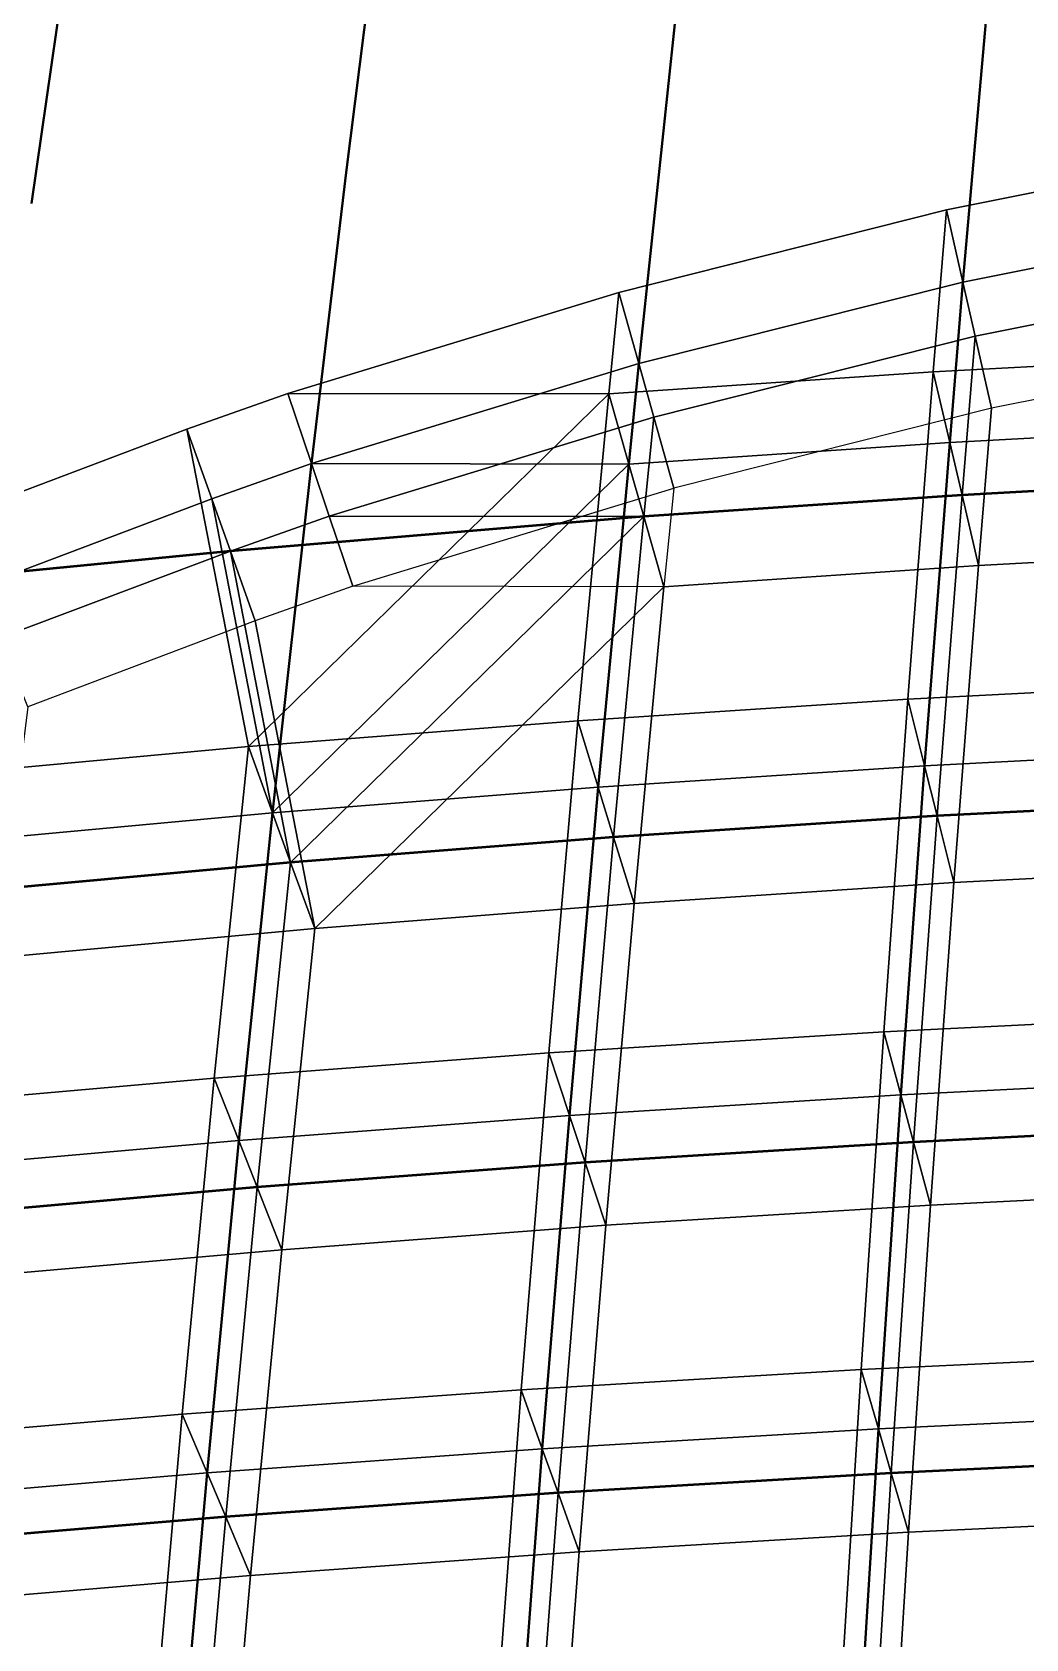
# Model space of a CAD drawing. Extents: x -25.3 to 28.3, y -25.5 to 26.5.
# Drawn here: x -6.803 to -3.944, y 14.376 to 19.001 of the extents above; entities that cross this region are included whole.
import ezdxf

# ---------------------------------------------------------------- set-up
doc = ezdxf.new("R2010")
doc.units = 0
doc.header["$MEASUREMENT"] = 0
doc.layers.add('LowerTendons', color=150, linetype='CONTINUOUS', lineweight=50)
doc.layers.add('UpperTendons', color=123, linetype='CONTINUOUS', lineweight=40)
doc.layers.add('TestBases', color=40, linetype='CONTINUOUS')

msp = doc.modelspace()

# ---------------------------------------------------------------- linework, layer by layer
at = {"layer": 'LowerTendons'}
for p, q in [((-3.21114, 17.71797, 29.89602), (-4.12744, 17.66858, 29.81267)), ((-4.12744, 17.66858, 29.81267), (-5.04285, 17.60672, 29.7083)), ((-5.04285, 17.60672, 29.7083), (-6.23249, 17.50743, 29.54075)), ((-6.23249, 17.50743, 29.54075), (-6.87005, 17.4453, 29.43593)), ((-3.26732, 16.79334, 30.41904), (-4.19924, 16.74488, 30.33126)), ((-4.19924, 16.74488, 30.33126), (-5.12994, 16.68421, 30.22136)), ((-5.12994, 16.68421, 30.22136), (-6.05913, 16.61127, 30.08924)), ((-6.05913, 16.61127, 30.08924), (-6.98648, 16.52599, 29.93477)), ((-3.32044, 15.85339, 30.91367), (-4.26712, 15.80615, 30.82154)), ((-4.26712, 15.80615, 30.82154), (-5.21225, 15.74702, 30.70625)), ((-5.21225, 15.74702, 30.70625), (-6.15547, 15.67597, 30.5677)), ((-6.15547, 15.67597, 30.5677), (-7.09641, 15.59293, 30.40578)), ((-3.37047, 14.89899, 31.37945), (-4.33102, 14.85325, 31.28312)), ((-4.33102, 14.85325, 31.28312), (-5.28971, 14.79602, 31.16259)), ((-5.28971, 14.79602, 31.16259), (-6.24611, 14.72727, 31.01779)), ((-6.24611, 14.72727, 31.01779), (-7.19977, 14.64696, 30.84866))]:
    msp.add_line(p, q, dxfattribs=at)
at = {"layer": 'TestBases'}
for points in [[(-3.23671, 18.67667, 30.13413), (-4.17195, 18.4897, 30.13446), (-4.21023, 18.02296, 30.41064), (-3.27554, 18.07335, 30.49565)], [(-3.20035, 18.46682, 29.79555), (-4.12507, 18.28195, 29.79587), (-4.17195, 18.4897, 30.13446), (-3.23671, 18.67667, 30.13413)], [(-4.17195, 18.4897, 30.13446), (-5.11502, 18.25214, 30.13397), (-5.144, 17.95986, 30.30417), (-4.21023, 18.02296, 30.41064)], [(-4.12507, 18.28195, 29.79587), (-5.05755, 18.04706, 29.79538), (-5.11502, 18.25214, 30.13397), (-4.17195, 18.4897, 30.13446)], [(-4.12507, 18.28195, 29.79587), (-4.16292, 17.82046, 30.06894), (-4.21023, 18.02296, 30.41064), (-4.17195, 18.4897, 30.13446)], [(-4.16292, 17.82046, 30.06894), (-4.12507, 18.28195, 29.79587), (-4.17195, 18.4897, 30.13446), (-4.21023, 18.02296, 30.41064)], [(-3.20035, 18.46682, 29.79555), (-4.12507, 18.28195, 29.79587), (-4.16292, 17.82046, 30.06894), (-3.23874, 17.87028, 30.15301)], [(-3.20035, 18.46682, 29.79555), (-4.12507, 18.28195, 29.79587), (-4.16292, 17.82046, 30.06894), (-3.23874, 17.87028, 30.15301)], [(-3.17307, 18.30943, 29.54161), (-4.08992, 18.12614, 29.54193), (-4.12507, 18.28195, 29.79587), (-3.20035, 18.46682, 29.79555)], [(-4.12507, 18.28195, 29.79587), (-5.05755, 18.04706, 29.79538), (-5.0862, 17.75807, 29.96367), (-4.16292, 17.82046, 30.06894)], [(-4.12507, 18.28195, 29.79587), (-5.05755, 18.04706, 29.79538), (-5.0862, 17.75807, 29.96367), (-4.16292, 17.82046, 30.06894)], [(-4.08992, 18.12614, 29.54193), (-5.01444, 17.89325, 29.54145), (-5.05755, 18.04706, 29.79538), (-4.12507, 18.28195, 29.79587)], [(-4.08992, 18.12614, 29.54193), (-4.12744, 17.66858, 29.81267), (-4.16292, 17.82046, 30.06894), (-4.12507, 18.28195, 29.79587)], [(-4.12744, 17.66858, 29.81267), (-4.08992, 18.12614, 29.54193), (-4.12507, 18.28195, 29.79587), (-4.16292, 17.82046, 30.06894)], [(-3.17307, 18.30943, 29.54161), (-4.08992, 18.12614, 29.54193), (-4.12744, 17.66858, 29.81267), (-3.21114, 17.71797, 29.89602)], [(-3.17307, 18.30943, 29.54161), (-4.08992, 18.12614, 29.54193), (-4.12744, 17.66858, 29.81267), (-3.21114, 17.71797, 29.89602)], [(-3.1367, 18.09958, 29.20302), (-4.04304, 17.91839, 29.20334), (-4.08992, 18.12614, 29.54193), (-3.17307, 18.30943, 29.54161)], [(-6.06762, 17.96106, 30.13211), (-6.06762, 17.96106, 30.13211), (-5.11502, 18.25214, 30.13397), (-5.144, 17.95986, 30.30417)], [(-5.99945, 17.75925, 29.79355), (-5.05755, 18.04706, 29.79538), (-5.11502, 18.25214, 30.13397), (-6.06762, 17.96106, 30.13211)], [(-5.05755, 18.04706, 29.79538), (-5.0862, 17.75807, 29.96367), (-5.144, 17.95986, 30.30417), (-5.11502, 18.25214, 30.13397)], [(-5.05755, 18.04706, 29.79538), (-5.0862, 17.75807, 29.96367), (-5.144, 17.95986, 30.30417), (-5.11502, 18.25214, 30.13397)], [(-4.08992, 18.12614, 29.54193), (-5.01444, 17.89325, 29.54145), (-5.04285, 17.60672, 29.7083), (-4.12744, 17.66858, 29.81267)], [(-4.08992, 18.12614, 29.54193), (-5.01444, 17.89325, 29.54145), (-5.04285, 17.60672, 29.7083), (-4.12744, 17.66858, 29.81267)], [(-4.04304, 17.91839, 29.20334), (-4.95697, 17.68817, 29.20286), (-5.01444, 17.89325, 29.54145), (-4.08992, 18.12614, 29.54193)], [(-4.04304, 17.91839, 29.20334), (-4.08014, 17.46607, 29.47098), (-4.12744, 17.66858, 29.81267), (-4.08992, 18.12614, 29.54193)], [(-4.08014, 17.46607, 29.47098), (-4.04304, 17.91839, 29.20334), (-4.08992, 18.12614, 29.54193), (-4.12744, 17.66858, 29.81267)], [(-3.1367, 18.09958, 29.20302), (-4.04304, 17.91839, 29.20334), (-4.08014, 17.46607, 29.47098), (-3.17433, 17.5149, 29.55337)], [(-5.99945, 17.75925, 29.79355), (-5.99945, 17.75925, 29.79355), (-5.05755, 18.04706, 29.79538), (-5.0862, 17.75807, 29.96367)], [(-5.94832, 17.60789, 29.53963), (-5.01444, 17.89325, 29.54145), (-5.05755, 18.04706, 29.79538), (-5.99945, 17.75925, 29.79355)], [(-5.99945, 17.75925, 29.79355), (-5.99945, 17.75925, 29.79355), (-5.05755, 18.04706, 29.79538), (-5.0862, 17.75807, 29.96367)], [(-5.01444, 17.89325, 29.54145), (-5.04285, 17.60672, 29.7083), (-5.0862, 17.75807, 29.96367), (-5.05755, 18.04706, 29.79538)], [(-5.01444, 17.89325, 29.54145), (-5.04285, 17.60672, 29.7083), (-5.0862, 17.75807, 29.96367), (-5.05755, 18.04706, 29.79538)], [(-3.27554, 18.07335, 30.49565), (-4.21023, 18.02296, 30.41064), (-4.28347, 17.08074, 30.93962), (-3.33285, 17.13017, 31.02917)], [(-3.23874, 17.87028, 30.15301), (-4.16292, 17.82046, 30.06894), (-4.21023, 18.02296, 30.41064), (-3.27554, 18.07335, 30.49565)], [(-4.16292, 17.82046, 30.06894), (-3.23874, 17.87028, 30.15301), (-3.27554, 18.07335, 30.49565), (-4.21023, 18.02296, 30.41064)], [(-4.21023, 18.02296, 30.41064), (-5.144, 17.95986, 30.30417), (-5.23284, 17.01885, 30.82752), (-4.28347, 17.08074, 30.93962)], [(-4.16292, 17.82046, 30.06894), (-5.0862, 17.75807, 29.96367), (-5.144, 17.95986, 30.30417), (-4.21023, 18.02296, 30.41064)], [(-5.0862, 17.75807, 29.96367), (-4.16292, 17.82046, 30.06894), (-4.21023, 18.02296, 30.41064), (-5.144, 17.95986, 30.30417)], [(-4.16292, 17.82046, 30.06894), (-4.23534, 16.88882, 30.59199), (-4.28347, 17.08074, 30.93962), (-4.21023, 18.02296, 30.41064)], [(-4.23534, 16.88882, 30.59199), (-4.16292, 17.82046, 30.06894), (-4.21023, 18.02296, 30.41064), (-4.28347, 17.08074, 30.93962)], [(-6.06762, 17.96106, 30.13211), (-6.3575, 17.85858, 30.13326), (-6.18066, 16.94445, 30.69275), (-5.144, 17.95986, 30.30417)], [(-5.99945, 17.75925, 29.79355), (-6.28606, 17.65792, 29.79469), (-6.3575, 17.85858, 30.13326), (-6.06762, 17.96106, 30.13211)], [(-6.18066, 16.94445, 30.69275), (-6.18066, 16.94445, 30.69275), (-5.23284, 17.01885, 30.82752), (-5.144, 17.95986, 30.30417)], [(-5.0862, 17.75807, 29.96367), (-6.11121, 16.75406, 30.34789), (-6.18066, 16.94445, 30.69275), (-5.144, 17.95986, 30.30417)], [(-6.11121, 16.75406, 30.34789), (-5.0862, 17.75807, 29.96367), (-5.144, 17.95986, 30.30417), (-6.18066, 16.94445, 30.69275)], [(-5.99945, 17.75925, 29.79355), (-5.99945, 17.75925, 29.79355), (-6.06762, 17.96106, 30.13211)], [(-5.0862, 17.75807, 29.96367), (-5.99945, 17.75925, 29.79355), (-6.06762, 17.96106, 30.13211), (-5.144, 17.95986, 30.30417)], [(-5.0862, 17.75807, 29.96367), (-5.99945, 17.75925, 29.79355), (-6.06762, 17.96106, 30.13211), (-5.144, 17.95986, 30.30417)], [(-5.0862, 17.75807, 29.96367), (-5.17404, 16.82763, 30.48115), (-5.23284, 17.01885, 30.82752), (-5.144, 17.95986, 30.30417)], [(-5.17404, 16.82763, 30.48115), (-5.0862, 17.75807, 29.96367), (-5.144, 17.95986, 30.30417), (-5.23284, 17.01885, 30.82752)], [(-4.04304, 17.91839, 29.20334), (-4.95697, 17.68817, 29.20286), (-4.98505, 17.40492, 29.3678), (-4.08014, 17.46607, 29.47098)], [(-7.03295, 17.60344, 30.13331), (-7.12661, 16.85746, 30.53518), (-6.18066, 16.94445, 30.69275), (-6.3575, 17.85858, 30.13326)], [(-6.28606, 17.65792, 29.79469), (-6.95393, 17.40565, 29.79473), (-7.03295, 17.60344, 30.13331), (-6.3575, 17.85858, 30.13326)], [(-6.28606, 17.65792, 29.79469), (-6.11121, 16.75406, 30.34789), (-6.18066, 16.94445, 30.69275), (-6.3575, 17.85858, 30.13326)], [(-6.11121, 16.75406, 30.34789), (-6.28606, 17.65792, 29.79469), (-6.3575, 17.85858, 30.13326), (-6.18066, 16.94445, 30.69275)], [(-5.94832, 17.60789, 29.53963), (-5.94832, 17.60789, 29.53963), (-5.01444, 17.89325, 29.54145), (-5.04285, 17.60672, 29.7083)], [(-5.88014, 17.40608, 29.20106), (-4.95697, 17.68817, 29.20286), (-5.01444, 17.89325, 29.54145), (-5.94832, 17.60789, 29.53963)], [(-5.94832, 17.60789, 29.53963), (-5.94832, 17.60789, 29.53963), (-5.01444, 17.89325, 29.54145), (-5.04285, 17.60672, 29.7083)], [(-4.95697, 17.68817, 29.20286), (-4.98505, 17.40492, 29.3678), (-5.04285, 17.60672, 29.7083), (-5.01444, 17.89325, 29.54145)], [(-4.95697, 17.68817, 29.20286), (-4.98505, 17.40492, 29.3678), (-5.04285, 17.60672, 29.7083), (-5.01444, 17.89325, 29.54145)], [(-3.23874, 17.87028, 30.15301), (-4.16292, 17.82046, 30.06894), (-4.23534, 16.88882, 30.59199), (-3.2954, 16.9377, 30.68053)], [(-3.23874, 17.87028, 30.15301), (-4.16292, 17.82046, 30.06894), (-4.23534, 16.88882, 30.59199), (-3.2954, 16.9377, 30.68053)], [(-3.21114, 17.71797, 29.89602), (-4.12744, 17.66858, 29.81267), (-4.16292, 17.82046, 30.06894), (-3.23874, 17.87028, 30.15301)], [(-4.12744, 17.66858, 29.81267), (-3.21114, 17.71797, 29.89602), (-3.23874, 17.87028, 30.15301), (-4.16292, 17.82046, 30.06894)], [(-4.16292, 17.82046, 30.06894), (-5.0862, 17.75807, 29.96367), (-5.17404, 16.82763, 30.48115), (-4.23534, 16.88882, 30.59199)], [(-4.16292, 17.82046, 30.06894), (-5.0862, 17.75807, 29.96367), (-5.17404, 16.82763, 30.48115), (-4.23534, 16.88882, 30.59199)], [(-4.12744, 17.66858, 29.81267), (-5.04285, 17.60672, 29.7083), (-5.0862, 17.75807, 29.96367), (-4.16292, 17.82046, 30.06894)], [(-5.04285, 17.60672, 29.7083), (-4.12744, 17.66858, 29.81267), (-4.16292, 17.82046, 30.06894), (-5.0862, 17.75807, 29.96367)], [(-4.12744, 17.66858, 29.81267), (-4.19924, 16.74488, 30.33126), (-4.23534, 16.88882, 30.59199), (-4.16292, 17.82046, 30.06894)], [(-4.19924, 16.74488, 30.33126), (-4.12744, 17.66858, 29.81267), (-4.16292, 17.82046, 30.06894), (-4.23534, 16.88882, 30.59199)], [(-5.99945, 17.75925, 29.79355), (-6.28606, 17.65792, 29.79469), (-6.11121, 16.75406, 30.34789), (-5.0862, 17.75807, 29.96367)], [(-5.94832, 17.60789, 29.53963), (-6.23249, 17.50743, 29.54075), (-6.28606, 17.65792, 29.79469), (-5.99945, 17.75925, 29.79355)], [(-5.99945, 17.75925, 29.79355), (-6.28606, 17.65792, 29.79469), (-6.11121, 16.75406, 30.34789), (-5.0862, 17.75807, 29.96367)], [(-6.11121, 16.75406, 30.34789), (-6.11121, 16.75406, 30.34789), (-5.17404, 16.82763, 30.48115), (-5.0862, 17.75807, 29.96367)], [(-5.04285, 17.60672, 29.7083), (-6.05913, 16.61127, 30.08924), (-6.11121, 16.75406, 30.34789), (-5.0862, 17.75807, 29.96367)], [(-6.11121, 16.75406, 30.34789), (-6.11121, 16.75406, 30.34789), (-5.17404, 16.82763, 30.48115), (-5.0862, 17.75807, 29.96367)], [(-6.05913, 16.61127, 30.08924), (-5.04285, 17.60672, 29.7083), (-5.0862, 17.75807, 29.96367), (-6.11121, 16.75406, 30.34789)], [(-5.94832, 17.60789, 29.53963), (-5.94832, 17.60789, 29.53963), (-5.99945, 17.75925, 29.79355)], [(-5.04285, 17.60672, 29.7083), (-5.94832, 17.60789, 29.53963), (-5.99945, 17.75925, 29.79355), (-5.0862, 17.75807, 29.96367)], [(-5.04285, 17.60672, 29.7083), (-5.94832, 17.60789, 29.53963), (-5.99945, 17.75925, 29.79355), (-5.0862, 17.75807, 29.96367)], [(-5.04285, 17.60672, 29.7083), (-5.12994, 16.68421, 30.22136), (-5.17404, 16.82763, 30.48115), (-5.0862, 17.75807, 29.96367)], [(-5.12994, 16.68421, 30.22136), (-5.04285, 17.60672, 29.7083), (-5.0862, 17.75807, 29.96367), (-5.17404, 16.82763, 30.48115)], [(-3.21114, 17.71797, 29.89602), (-4.12744, 17.66858, 29.81267), (-4.19924, 16.74488, 30.33126), (-3.26732, 16.79334, 30.41904)], [(-3.21114, 17.71797, 29.89602), (-4.12744, 17.66858, 29.81267), (-4.19924, 16.74488, 30.33126), (-3.26732, 16.79334, 30.41904)], [(-3.17433, 17.5149, 29.55337), (-4.08014, 17.46607, 29.47098), (-4.12744, 17.66858, 29.81267), (-3.21114, 17.71797, 29.89602)], [(-4.08014, 17.46607, 29.47098), (-3.17433, 17.5149, 29.55337), (-3.21114, 17.71797, 29.89602), (-4.12744, 17.66858, 29.81267)], [(-5.88014, 17.40608, 29.20106), (-5.88014, 17.40608, 29.20106), (-4.95697, 17.68817, 29.20286), (-4.98505, 17.40492, 29.3678)], [(-4.12744, 17.66858, 29.81267), (-5.04285, 17.60672, 29.7083), (-5.12994, 16.68421, 30.22136), (-4.19924, 16.74488, 30.33126)], [(-4.12744, 17.66858, 29.81267), (-5.04285, 17.60672, 29.7083), (-5.12994, 16.68421, 30.22136), (-4.19924, 16.74488, 30.33126)], [(-4.08014, 17.46607, 29.47098), (-4.98505, 17.40492, 29.3678), (-5.04285, 17.60672, 29.7083), (-4.12744, 17.66858, 29.81267)], [(-4.98505, 17.40492, 29.3678), (-4.08014, 17.46607, 29.47098), (-4.12744, 17.66858, 29.81267), (-5.04285, 17.60672, 29.7083)], [(-4.08014, 17.46607, 29.47098), (-4.15111, 16.55296, 29.98362), (-4.19924, 16.74488, 30.33126), (-4.12744, 17.66858, 29.81267)], [(-4.15111, 16.55296, 29.98362), (-4.08014, 17.46607, 29.47098), (-4.12744, 17.66858, 29.81267), (-4.19924, 16.74488, 30.33126)], [(-6.95393, 17.40565, 29.79473), (-7.04653, 16.66805, 30.19209), (-6.11121, 16.75406, 30.34789), (-6.28606, 17.65792, 29.79469)], [(-6.95393, 17.40565, 29.79473), (-7.04653, 16.66805, 30.19209), (-6.11121, 16.75406, 30.34789), (-6.28606, 17.65792, 29.79469)], [(-6.23249, 17.50743, 29.54075), (-6.89466, 17.25731, 29.5408), (-6.95393, 17.40565, 29.79473), (-6.28606, 17.65792, 29.79469)], [(-6.23249, 17.50743, 29.54075), (-6.05913, 16.61127, 30.08924), (-6.11121, 16.75406, 30.34789), (-6.28606, 17.65792, 29.79469)], [(-6.05913, 16.61127, 30.08924), (-6.23249, 17.50743, 29.54075), (-6.28606, 17.65792, 29.79469), (-6.11121, 16.75406, 30.34789)], [(-5.94832, 17.60789, 29.53963), (-6.23249, 17.50743, 29.54075), (-6.05913, 16.61127, 30.08924), (-5.04285, 17.60672, 29.7083)], [(-5.88014, 17.40608, 29.20106), (-6.16106, 17.30677, 29.20218), (-6.23249, 17.50743, 29.54075), (-5.94832, 17.60789, 29.53963)], [(-5.94832, 17.60789, 29.53963), (-6.23249, 17.50743, 29.54075), (-6.05913, 16.61127, 30.08924), (-5.04285, 17.60672, 29.7083)], [(-6.05913, 16.61127, 30.08924), (-6.05913, 16.61127, 30.08924), (-5.12994, 16.68421, 30.22136), (-5.04285, 17.60672, 29.7083)], [(-4.98505, 17.40492, 29.3678), (-5.98968, 16.42088, 29.74438), (-6.05913, 16.61127, 30.08924), (-5.04285, 17.60672, 29.7083)], [(-6.05913, 16.61127, 30.08924), (-6.05913, 16.61127, 30.08924), (-5.12994, 16.68421, 30.22136), (-5.04285, 17.60672, 29.7083)], [(-5.98968, 16.42088, 29.74438), (-4.98505, 17.40492, 29.3678), (-5.04285, 17.60672, 29.7083), (-6.05913, 16.61127, 30.08924)], [(-5.88014, 17.40608, 29.20106), (-5.88014, 17.40608, 29.20106), (-5.94832, 17.60789, 29.53963)], [(-4.98505, 17.40492, 29.3678), (-5.88014, 17.40608, 29.20106), (-5.94832, 17.60789, 29.53963), (-5.04285, 17.60672, 29.7083)], [(-4.98505, 17.40492, 29.3678), (-5.88014, 17.40608, 29.20106), (-5.94832, 17.60789, 29.53963), (-5.04285, 17.60672, 29.7083)], [(-4.98505, 17.40492, 29.3678), (-5.07115, 16.49299, 29.87499), (-5.12994, 16.68421, 30.22136), (-5.04285, 17.60672, 29.7083)], [(-5.07115, 16.49299, 29.87499), (-4.98505, 17.40492, 29.3678), (-5.04285, 17.60672, 29.7083), (-5.12994, 16.68421, 30.22136)], [(-6.89466, 17.25731, 29.5408), (-6.98648, 16.52599, 29.93477), (-6.05913, 16.61127, 30.08924), (-6.23249, 17.50743, 29.54075)], [(-6.89466, 17.25731, 29.5408), (-6.98648, 16.52599, 29.93477), (-6.05913, 16.61127, 30.08924), (-6.23249, 17.50743, 29.54075)], [(-6.16106, 17.30677, 29.20218), (-6.81564, 17.05952, 29.20223), (-6.89466, 17.25731, 29.5408), (-6.23249, 17.50743, 29.54075)], [(-6.16106, 17.30677, 29.20218), (-5.98968, 16.42088, 29.74438), (-6.05913, 16.61127, 30.08924), (-6.23249, 17.50743, 29.54075)], [(-5.98968, 16.42088, 29.74438), (-6.16106, 17.30677, 29.20218), (-6.23249, 17.50743, 29.54075), (-6.05913, 16.61127, 30.08924)], [(-3.17433, 17.5149, 29.55337), (-4.08014, 17.46607, 29.47098), (-4.15111, 16.55296, 29.98362), (-3.22987, 16.60087, 30.0704)], [(-4.08014, 17.46607, 29.47098), (-4.98505, 17.40492, 29.3678), (-5.07115, 16.49299, 29.87499), (-4.15111, 16.55296, 29.98362)], [(-5.88014, 17.40608, 29.20106), (-6.16106, 17.30677, 29.20218), (-5.98968, 16.42088, 29.74438), (-4.98505, 17.40492, 29.3678)], [(-5.98968, 16.42088, 29.74438), (-5.98968, 16.42088, 29.74438), (-5.07115, 16.49299, 29.87499), (-4.98505, 17.40492, 29.3678)], [(-6.81564, 17.05952, 29.20223), (-6.9064, 16.33658, 29.59168), (-5.98968, 16.42088, 29.74438), (-6.16106, 17.30677, 29.20218)], [(-3.33285, 17.13017, 31.02917), (-4.28347, 17.08074, 30.93962), (-4.3527, 16.12317, 31.43974), (-3.38704, 16.17136, 31.53371)], [(-3.2954, 16.9377, 30.68053), (-4.23534, 16.88882, 30.59199), (-4.28347, 17.08074, 30.93962), (-3.33285, 17.13017, 31.02917)], [(-4.23534, 16.88882, 30.59199), (-3.2954, 16.9377, 30.68053), (-3.33285, 17.13017, 31.02917), (-4.28347, 17.08074, 30.93962)], [(-4.28347, 17.08074, 30.93962), (-5.23284, 17.01885, 30.82752), (-5.31679, 16.06286, 31.32213), (-4.3527, 16.12317, 31.43974)], [(-4.23534, 16.88882, 30.59199), (-5.17404, 16.82763, 30.48115), (-5.23284, 17.01885, 30.82752), (-4.28347, 17.08074, 30.93962)], [(-5.17404, 16.82763, 30.48115), (-4.23534, 16.88882, 30.59199), (-4.28347, 17.08074, 30.93962), (-5.23284, 17.01885, 30.82752)], [(-4.23534, 16.88882, 30.59199), (-4.3038, 15.94201, 31.08648), (-4.3527, 16.12317, 31.43974), (-4.28347, 17.08074, 30.93962)], [(-4.3038, 15.94201, 31.08648), (-4.23534, 16.88882, 30.59199), (-4.28347, 17.08074, 30.93962), (-4.3527, 16.12317, 31.43974)], [(-5.23284, 17.01885, 30.82752), (-6.18066, 16.94445, 30.69275), (-6.27894, 15.99038, 31.1808), (-5.31679, 16.06286, 31.32213)], [(-5.17404, 16.82763, 30.48115), (-6.11121, 16.75406, 30.34789), (-6.18066, 16.94445, 30.69275), (-5.23284, 17.01885, 30.82752)], [(-6.11121, 16.75406, 30.34789), (-5.17404, 16.82763, 30.48115), (-5.23284, 17.01885, 30.82752), (-6.18066, 16.94445, 30.69275)], [(-5.17404, 16.82763, 30.48115), (-5.25705, 15.88238, 30.9702), (-5.31679, 16.06286, 31.32213), (-5.23284, 17.01885, 30.82752)], [(-5.25705, 15.88238, 30.9702), (-5.17404, 16.82763, 30.48115), (-5.23284, 17.01885, 30.82752), (-5.31679, 16.06286, 31.32213)], [(-6.18066, 16.94445, 30.69275), (-7.12661, 16.85746, 30.53518), (-7.23874, 15.90568, 31.01564), (-6.27894, 15.99038, 31.1808)], [(-6.11121, 16.75406, 30.34789), (-7.04653, 16.66805, 30.19209), (-7.12661, 16.85746, 30.53518), (-6.18066, 16.94445, 30.69275)], [(-7.04653, 16.66805, 30.19209), (-6.11121, 16.75406, 30.34789), (-6.18066, 16.94445, 30.69275), (-7.12661, 16.85746, 30.53518)], [(-6.11121, 16.75406, 30.34789), (-6.20839, 15.81072, 30.83046), (-6.27894, 15.99038, 31.1808), (-6.18066, 16.94445, 30.69275)], [(-6.20839, 15.81072, 30.83046), (-6.11121, 16.75406, 30.34789), (-6.18066, 16.94445, 30.69275), (-6.27894, 15.99038, 31.1808)], [(-6.11121, 16.75406, 30.34789), (-6.11121, 16.75406, 30.34789), (-6.18066, 16.94445, 30.69275)], [(-3.2954, 16.9377, 30.68053), (-4.23534, 16.88882, 30.59199), (-4.3038, 15.94201, 31.08648), (-3.34899, 15.98966, 31.1794)], [(-3.2954, 16.9377, 30.68053), (-4.23534, 16.88882, 30.59199), (-4.3038, 15.94201, 31.08648), (-3.34899, 15.98966, 31.1794)], [(-3.26732, 16.79334, 30.41904), (-4.19924, 16.74488, 30.33126), (-4.23534, 16.88882, 30.59199), (-3.2954, 16.9377, 30.68053)], [(-4.19924, 16.74488, 30.33126), (-3.26732, 16.79334, 30.41904), (-3.2954, 16.9377, 30.68053), (-4.23534, 16.88882, 30.59199)], [(-4.23534, 16.88882, 30.59199), (-5.17404, 16.82763, 30.48115), (-5.25705, 15.88238, 30.9702), (-4.3038, 15.94201, 31.08648)], [(-4.23534, 16.88882, 30.59199), (-5.17404, 16.82763, 30.48115), (-5.25705, 15.88238, 30.9702), (-4.3038, 15.94201, 31.08648)], [(-4.19924, 16.74488, 30.33126), (-5.12994, 16.68421, 30.22136), (-5.17404, 16.82763, 30.48115), (-4.23534, 16.88882, 30.59199)], [(-5.12994, 16.68421, 30.22136), (-4.19924, 16.74488, 30.33126), (-4.23534, 16.88882, 30.59199), (-5.17404, 16.82763, 30.48115)], [(-4.19924, 16.74488, 30.33126), (-4.26712, 15.80615, 30.82154), (-4.3038, 15.94201, 31.08648), (-4.23534, 16.88882, 30.59199)], [(-4.26712, 15.80615, 30.82154), (-4.19924, 16.74488, 30.33126), (-4.23534, 16.88882, 30.59199), (-4.3038, 15.94201, 31.08648)], [(-5.17404, 16.82763, 30.48115), (-6.11121, 16.75406, 30.34789), (-6.20839, 15.81072, 30.83046), (-5.25705, 15.88238, 30.9702)], [(-5.17404, 16.82763, 30.48115), (-6.11121, 16.75406, 30.34789), (-6.20839, 15.81072, 30.83046), (-5.25705, 15.88238, 30.9702)], [(-5.12994, 16.68421, 30.22136), (-6.05913, 16.61127, 30.08924), (-6.11121, 16.75406, 30.34789), (-5.17404, 16.82763, 30.48115)], [(-6.05913, 16.61127, 30.08924), (-5.12994, 16.68421, 30.22136), (-5.17404, 16.82763, 30.48115), (-6.11121, 16.75406, 30.34789)], [(-5.12994, 16.68421, 30.22136), (-5.21225, 15.74702, 30.70625), (-5.25705, 15.88238, 30.9702), (-5.17404, 16.82763, 30.48115)], [(-5.21225, 15.74702, 30.70625), (-5.12994, 16.68421, 30.22136), (-5.17404, 16.82763, 30.48115), (-5.25705, 15.88238, 30.9702)], [(-3.26732, 16.79334, 30.41904), (-4.19924, 16.74488, 30.33126), (-4.26712, 15.80615, 30.82154), (-3.32044, 15.85339, 30.91367)], [(-3.26732, 16.79334, 30.41904), (-4.19924, 16.74488, 30.33126), (-4.26712, 15.80615, 30.82154), (-3.32044, 15.85339, 30.91367)], [(-3.22987, 16.60087, 30.0704), (-4.15111, 16.55296, 29.98362), (-4.19924, 16.74488, 30.33126), (-3.26732, 16.79334, 30.41904)], [(-4.15111, 16.55296, 29.98362), (-3.22987, 16.60087, 30.0704), (-3.26732, 16.79334, 30.41904), (-4.19924, 16.74488, 30.33126)], [(-6.11121, 16.75406, 30.34789), (-7.04653, 16.66805, 30.19209), (-7.15741, 15.72697, 30.66715), (-6.20839, 15.81072, 30.83046)], [(-6.11121, 16.75406, 30.34789), (-7.04653, 16.66805, 30.19209), (-7.15741, 15.72697, 30.66715), (-6.20839, 15.81072, 30.83046)], [(-6.05913, 16.61127, 30.08924), (-6.98648, 16.52599, 29.93477), (-7.04653, 16.66805, 30.19209), (-6.11121, 16.75406, 30.34789)], [(-6.98648, 16.52599, 29.93477), (-6.05913, 16.61127, 30.08924), (-6.11121, 16.75406, 30.34789), (-7.04653, 16.66805, 30.19209)], [(-6.05913, 16.61127, 30.08924), (-6.15547, 15.67597, 30.5677), (-6.20839, 15.81072, 30.83046), (-6.11121, 16.75406, 30.34789)], [(-6.15547, 15.67597, 30.5677), (-6.05913, 16.61127, 30.08924), (-6.11121, 16.75406, 30.34789), (-6.20839, 15.81072, 30.83046)], [(-6.05913, 16.61127, 30.08924), (-6.05913, 16.61127, 30.08924), (-6.11121, 16.75406, 30.34789)], [(-4.19924, 16.74488, 30.33126), (-5.12994, 16.68421, 30.22136), (-5.21225, 15.74702, 30.70625), (-4.26712, 15.80615, 30.82154)], [(-4.19924, 16.74488, 30.33126), (-5.12994, 16.68421, 30.22136), (-5.21225, 15.74702, 30.70625), (-4.26712, 15.80615, 30.82154)], [(-4.15111, 16.55296, 29.98362), (-5.07115, 16.49299, 29.87499), (-5.12994, 16.68421, 30.22136), (-4.19924, 16.74488, 30.33126)], [(-5.07115, 16.49299, 29.87499), (-4.15111, 16.55296, 29.98362), (-4.19924, 16.74488, 30.33126), (-5.12994, 16.68421, 30.22136)], [(-4.15111, 16.55296, 29.98362), (-4.21821, 15.62499, 30.46829), (-4.26712, 15.80615, 30.82154), (-4.19924, 16.74488, 30.33126)], [(-4.21821, 15.62499, 30.46829), (-4.15111, 16.55296, 29.98362), (-4.19924, 16.74488, 30.33126), (-4.26712, 15.80615, 30.82154)], [(-5.12994, 16.68421, 30.22136), (-6.05913, 16.61127, 30.08924), (-6.15547, 15.67597, 30.5677), (-5.21225, 15.74702, 30.70625)], [(-5.12994, 16.68421, 30.22136), (-6.05913, 16.61127, 30.08924), (-6.15547, 15.67597, 30.5677), (-5.21225, 15.74702, 30.70625)], [(-5.07115, 16.49299, 29.87499), (-5.98968, 16.42088, 29.74438), (-6.05913, 16.61127, 30.08924), (-5.12994, 16.68421, 30.22136)], [(-5.98968, 16.42088, 29.74438), (-5.07115, 16.49299, 29.87499), (-5.12994, 16.68421, 30.22136), (-6.05913, 16.61127, 30.08924)], [(-5.07115, 16.49299, 29.87499), (-5.15251, 15.56654, 30.35432), (-5.21225, 15.74702, 30.70625), (-5.12994, 16.68421, 30.22136)], [(-5.15251, 15.56654, 30.35432), (-5.07115, 16.49299, 29.87499), (-5.12994, 16.68421, 30.22136), (-5.21225, 15.74702, 30.70625)], [(-6.05913, 16.61127, 30.08924), (-6.98648, 16.52599, 29.93477), (-7.09641, 15.59293, 30.40578), (-6.15547, 15.67597, 30.5677)], [(-6.05913, 16.61127, 30.08924), (-6.98648, 16.52599, 29.93477), (-7.09641, 15.59293, 30.40578), (-6.15547, 15.67597, 30.5677)], [(-5.98968, 16.42088, 29.74438), (-6.9064, 16.33658, 29.59168), (-6.98648, 16.52599, 29.93477), (-6.05913, 16.61127, 30.08924)], [(-6.9064, 16.33658, 29.59168), (-5.98968, 16.42088, 29.74438), (-6.05913, 16.61127, 30.08924), (-6.98648, 16.52599, 29.93477)], [(-5.98968, 16.42088, 29.74438), (-6.08492, 15.4963, 30.21735), (-6.15547, 15.67597, 30.5677), (-6.05913, 16.61127, 30.08924)], [(-6.08492, 15.4963, 30.21735), (-5.98968, 16.42088, 29.74438), (-6.05913, 16.61127, 30.08924), (-6.15547, 15.67597, 30.5677)], [(-5.98968, 16.42088, 29.74438), (-5.98968, 16.42088, 29.74438), (-6.05913, 16.61127, 30.08924)], [(-3.22987, 16.60087, 30.0704), (-4.15111, 16.55296, 29.98362), (-4.21821, 15.62499, 30.46829), (-3.28239, 15.67169, 30.55935)], [(-4.15111, 16.55296, 29.98362), (-5.07115, 16.49299, 29.87499), (-5.15251, 15.56654, 30.35432), (-4.21821, 15.62499, 30.46829)], [(-5.07115, 16.49299, 29.87499), (-5.98968, 16.42088, 29.74438), (-6.08492, 15.4963, 30.21735), (-5.15251, 15.56654, 30.35432)], [(-5.98968, 16.42088, 29.74438), (-6.9064, 16.33658, 29.59168), (-7.01507, 15.41422, 30.05729), (-6.08492, 15.4963, 30.21735)], [(-3.38704, 16.17136, 31.53371), (-4.3527, 16.12317, 31.43974), (-4.41789, 15.15116, 31.91057), (-3.43808, 15.19782, 32.00884)], [(-3.34899, 15.98966, 31.1794), (-4.3038, 15.94201, 31.08648), (-4.3527, 16.12317, 31.43974), (-3.38704, 16.17136, 31.53371)], [(-4.3038, 15.94201, 31.08648), (-3.34899, 15.98966, 31.1794), (-3.38704, 16.17136, 31.53371), (-4.3527, 16.12317, 31.43974)], [(-4.3527, 16.12317, 31.43974), (-5.31679, 16.06286, 31.32213), (-5.39581, 15.09279, 31.78762), (-4.41789, 15.15116, 31.91057)], [(-4.3038, 15.94201, 31.08648), (-5.25705, 15.88238, 30.9702), (-5.31679, 16.06286, 31.32213), (-4.3527, 16.12317, 31.43974)], [(-5.25705, 15.88238, 30.9702), (-4.3038, 15.94201, 31.08648), (-4.3527, 16.12317, 31.43974), (-5.31679, 16.06286, 31.32213)], [(-4.3038, 15.94201, 31.08648), (-4.36825, 14.98092, 31.55203), (-4.41789, 15.15116, 31.91057), (-4.3527, 16.12317, 31.43974)], [(-4.36825, 14.98092, 31.55203), (-4.3038, 15.94201, 31.08648), (-4.3527, 16.12317, 31.43974), (-4.41789, 15.15116, 31.91057)], [(-5.31679, 16.06286, 31.32213), (-6.27894, 15.99038, 31.1808), (-6.37139, 15.02266, 31.63993), (-5.39581, 15.09279, 31.78762)], [(-5.25705, 15.88238, 30.9702), (-6.20839, 15.81072, 30.83046), (-6.27894, 15.99038, 31.1808), (-5.31679, 16.06286, 31.32213)], [(-6.20839, 15.81072, 30.83046), (-5.25705, 15.88238, 30.9702), (-5.31679, 16.06286, 31.32213), (-6.27894, 15.99038, 31.1808)], [(-5.25705, 15.88238, 30.9702), (-5.33518, 14.9232, 31.43046), (-5.39581, 15.09279, 31.78762), (-5.31679, 16.06286, 31.32213)], [(-5.33518, 14.9232, 31.43046), (-5.25705, 15.88238, 30.9702), (-5.31679, 16.06286, 31.32213), (-5.39581, 15.09279, 31.78762)], [(-6.27894, 15.99038, 31.1808), (-7.23874, 15.90568, 31.01564), (-7.34418, 14.94074, 31.4674), (-6.37139, 15.02266, 31.63993)], [(-6.20839, 15.81072, 30.83046), (-7.15741, 15.72697, 30.66715), (-7.23874, 15.90568, 31.01564), (-6.27894, 15.99038, 31.1808)], [(-7.15741, 15.72697, 30.66715), (-6.20839, 15.81072, 30.83046), (-6.27894, 15.99038, 31.1808), (-7.23874, 15.90568, 31.01564)], [(-6.20839, 15.81072, 30.83046), (-6.2998, 14.85387, 31.28442), (-6.37139, 15.02266, 31.63993), (-6.27894, 15.99038, 31.1808)], [(-6.2998, 14.85387, 31.28442), (-6.20839, 15.81072, 30.83046), (-6.27894, 15.99038, 31.1808), (-6.37139, 15.02266, 31.63993)], [(-3.34899, 15.98966, 31.1794), (-4.3038, 15.94201, 31.08648), (-4.36825, 14.98092, 31.55203), (-3.39945, 15.02706, 31.64919)], [(-3.34899, 15.98966, 31.1794), (-4.3038, 15.94201, 31.08648), (-4.36825, 14.98092, 31.55203), (-3.39945, 15.02706, 31.64919)], [(-3.32044, 15.85339, 30.91367), (-4.26712, 15.80615, 30.82154), (-4.3038, 15.94201, 31.08648), (-3.34899, 15.98966, 31.1794)], [(-4.26712, 15.80615, 30.82154), (-3.32044, 15.85339, 30.91367), (-3.34899, 15.98966, 31.1794), (-4.3038, 15.94201, 31.08648)], [(-4.3038, 15.94201, 31.08648), (-5.25705, 15.88238, 30.9702), (-5.33518, 14.9232, 31.43046), (-4.36825, 14.98092, 31.55203)], [(-4.3038, 15.94201, 31.08648), (-5.25705, 15.88238, 30.9702), (-5.33518, 14.9232, 31.43046), (-4.36825, 14.98092, 31.55203)], [(-4.26712, 15.80615, 30.82154), (-5.21225, 15.74702, 30.70625), (-5.25705, 15.88238, 30.9702), (-4.3038, 15.94201, 31.08648)], [(-5.21225, 15.74702, 30.70625), (-4.26712, 15.80615, 30.82154), (-4.3038, 15.94201, 31.08648), (-5.25705, 15.88238, 30.9702)], [(-4.26712, 15.80615, 30.82154), (-4.33102, 14.85325, 31.28312), (-4.36825, 14.98092, 31.55203), (-4.3038, 15.94201, 31.08648)], [(-4.33102, 14.85325, 31.28312), (-4.26712, 15.80615, 30.82154), (-4.3038, 15.94201, 31.08648), (-4.36825, 14.98092, 31.55203)], [(-5.25705, 15.88238, 30.9702), (-6.20839, 15.81072, 30.83046), (-6.2998, 14.85387, 31.28442), (-5.33518, 14.9232, 31.43046)], [(-5.25705, 15.88238, 30.9702), (-6.20839, 15.81072, 30.83046), (-6.2998, 14.85387, 31.28442), (-5.33518, 14.9232, 31.43046)], [(-5.21225, 15.74702, 30.70625), (-6.15547, 15.67597, 30.5677), (-6.20839, 15.81072, 30.83046), (-5.25705, 15.88238, 30.9702)], [(-6.15547, 15.67597, 30.5677), (-5.21225, 15.74702, 30.70625), (-5.25705, 15.88238, 30.9702), (-6.20839, 15.81072, 30.83046)], [(-5.21225, 15.74702, 30.70625), (-5.28971, 14.79602, 31.16259), (-5.33518, 14.9232, 31.43046), (-5.25705, 15.88238, 30.9702)], [(-5.28971, 14.79602, 31.16259), (-5.21225, 15.74702, 30.70625), (-5.25705, 15.88238, 30.9702), (-5.33518, 14.9232, 31.43046)], [(-3.32044, 15.85339, 30.91367), (-4.26712, 15.80615, 30.82154), (-4.33102, 14.85325, 31.28312), (-3.37047, 14.89899, 31.37945)], [(-3.32044, 15.85339, 30.91367), (-4.26712, 15.80615, 30.82154), (-4.33102, 14.85325, 31.28312), (-3.37047, 14.89899, 31.37945)], [(-3.28239, 15.67169, 30.55935), (-4.21821, 15.62499, 30.46829), (-4.26712, 15.80615, 30.82154), (-3.32044, 15.85339, 30.91367)], [(-4.21821, 15.62499, 30.46829), (-3.28239, 15.67169, 30.55935), (-3.32044, 15.85339, 30.91367), (-4.26712, 15.80615, 30.82154)], [(-6.20839, 15.81072, 30.83046), (-7.15741, 15.72697, 30.66715), (-7.26166, 14.77287, 31.11383), (-6.2998, 14.85387, 31.28442)], [(-6.20839, 15.81072, 30.83046), (-7.15741, 15.72697, 30.66715), (-7.26166, 14.77287, 31.11383), (-6.2998, 14.85387, 31.28442)], [(-6.15547, 15.67597, 30.5677), (-7.09641, 15.59293, 30.40578), (-7.15741, 15.72697, 30.66715), (-6.20839, 15.81072, 30.83046)], [(-7.09641, 15.59293, 30.40578), (-6.15547, 15.67597, 30.5677), (-6.20839, 15.81072, 30.83046), (-7.15741, 15.72697, 30.66715)], [(-6.15547, 15.67597, 30.5677), (-6.24611, 14.72727, 31.01779), (-6.2998, 14.85387, 31.28442), (-6.20839, 15.81072, 30.83046)], [(-6.24611, 14.72727, 31.01779), (-6.15547, 15.67597, 30.5677), (-6.20839, 15.81072, 30.83046), (-6.2998, 14.85387, 31.28442)], [(-4.26712, 15.80615, 30.82154), (-5.21225, 15.74702, 30.70625), (-5.28971, 14.79602, 31.16259), (-4.33102, 14.85325, 31.28312)], [(-4.26712, 15.80615, 30.82154), (-5.21225, 15.74702, 30.70625), (-5.28971, 14.79602, 31.16259), (-4.33102, 14.85325, 31.28312)], [(-4.21821, 15.62499, 30.46829), (-5.15251, 15.56654, 30.35432), (-5.21225, 15.74702, 30.70625), (-4.26712, 15.80615, 30.82154)], [(-5.15251, 15.56654, 30.35432), (-4.21821, 15.62499, 30.46829), (-4.26712, 15.80615, 30.82154), (-5.21225, 15.74702, 30.70625)], [(-4.21821, 15.62499, 30.46829), (-4.28138, 14.68301, 30.92457), (-4.33102, 14.85325, 31.28312), (-4.26712, 15.80615, 30.82154)], [(-4.28138, 14.68301, 30.92457), (-4.21821, 15.62499, 30.46829), (-4.26712, 15.80615, 30.82154), (-4.33102, 14.85325, 31.28312)], [(-5.21225, 15.74702, 30.70625), (-6.15547, 15.67597, 30.5677), (-6.24611, 14.72727, 31.01779), (-5.28971, 14.79602, 31.16259)], [(-5.21225, 15.74702, 30.70625), (-6.15547, 15.67597, 30.5677), (-6.24611, 14.72727, 31.01779), (-5.28971, 14.79602, 31.16259)], [(-5.15251, 15.56654, 30.35432), (-6.08492, 15.4963, 30.21735), (-6.15547, 15.67597, 30.5677), (-5.21225, 15.74702, 30.70625)], [(-6.08492, 15.4963, 30.21735), (-5.15251, 15.56654, 30.35432), (-5.21225, 15.74702, 30.70625), (-6.15547, 15.67597, 30.5677)], [(-5.15251, 15.56654, 30.35432), (-5.22908, 14.62644, 30.80542), (-5.28971, 14.79602, 31.16259), (-5.21225, 15.74702, 30.70625)], [(-5.22908, 14.62644, 30.80542), (-5.15251, 15.56654, 30.35432), (-5.21225, 15.74702, 30.70625), (-5.28971, 14.79602, 31.16259)], [(-6.15547, 15.67597, 30.5677), (-7.09641, 15.59293, 30.40578), (-7.19977, 14.64696, 30.84866), (-6.24611, 14.72727, 31.01779)], [(-6.15547, 15.67597, 30.5677), (-7.09641, 15.59293, 30.40578), (-7.19977, 14.64696, 30.84866), (-6.24611, 14.72727, 31.01779)], [(-6.08492, 15.4963, 30.21735), (-7.01507, 15.41422, 30.05729), (-7.09641, 15.59293, 30.40578), (-6.15547, 15.67597, 30.5677)], [(-7.01507, 15.41422, 30.05729), (-6.08492, 15.4963, 30.21735), (-6.15547, 15.67597, 30.5677), (-7.09641, 15.59293, 30.40578)], [(-6.08492, 15.4963, 30.21735), (-6.17452, 14.55848, 30.66229), (-6.24611, 14.72727, 31.01779), (-6.15547, 15.67597, 30.5677)], [(-6.17452, 14.55848, 30.66229), (-6.08492, 15.4963, 30.21735), (-6.15547, 15.67597, 30.5677), (-6.24611, 14.72727, 31.01779)], [(-3.28239, 15.67169, 30.55935), (-4.21821, 15.62499, 30.46829), (-4.28138, 14.68301, 30.92457), (-3.33184, 14.72822, 31.0198)], [(-4.21821, 15.62499, 30.46829), (-5.15251, 15.56654, 30.35432), (-5.22908, 14.62644, 30.80542), (-4.28138, 14.68301, 30.92457)], [(-5.15251, 15.56654, 30.35432), (-6.08492, 15.4963, 30.21735), (-6.17452, 14.55848, 30.66229), (-5.22908, 14.62644, 30.80542)], [(-6.08492, 15.4963, 30.21735), (-7.01507, 15.41422, 30.05729), (-7.11725, 14.47909, 30.49509), (-6.17452, 14.55848, 30.66229)], [(-3.43808, 15.19782, 32.00884), (-4.41789, 15.15116, 31.91057), (-4.47897, 14.1656, 32.35173), (-3.48591, 14.21044, 32.45415)], [(-3.39945, 15.02706, 31.64919), (-4.36825, 14.98092, 31.55203), (-4.41789, 15.15116, 31.91057), (-3.43808, 15.19782, 32.00884)], [(-4.36825, 14.98092, 31.55203), (-3.39945, 15.02706, 31.64919), (-3.43808, 15.19782, 32.00884), (-4.41789, 15.15116, 31.91057)], [(-4.41789, 15.15116, 31.91057), (-5.39581, 15.09279, 31.78762), (-5.46982, 14.10951, 32.22364), (-4.47897, 14.1656, 32.35173)], [(-4.36825, 14.98092, 31.55203), (-5.33518, 14.9232, 31.43046), (-5.39581, 15.09279, 31.78762), (-4.41789, 15.15116, 31.91057)], [(-5.33518, 14.9232, 31.43046), (-4.36825, 14.98092, 31.55203), (-4.41789, 15.15116, 31.91057), (-5.39581, 15.09279, 31.78762)], [(-4.36825, 14.98092, 31.55203), (-4.42864, 14.00643, 31.98823), (-4.47897, 14.1656, 32.35173), (-4.41789, 15.15116, 31.91057)], [(-4.42864, 14.00643, 31.98823), (-4.36825, 14.98092, 31.55203), (-4.41789, 15.15116, 31.91057), (-4.47897, 14.1656, 32.35173)], [(-5.39581, 15.09279, 31.78762), (-6.37139, 15.02266, 31.63993), (-6.45796, 14.04215, 32.06981), (-5.46982, 14.10951, 32.22364)], [(-5.33518, 14.9232, 31.43046), (-6.2998, 14.85387, 31.28442), (-6.37139, 15.02266, 31.63993), (-5.39581, 15.09279, 31.78762)], [(-6.2998, 14.85387, 31.28442), (-5.33518, 14.9232, 31.43046), (-5.39581, 15.09279, 31.78762), (-6.37139, 15.02266, 31.63993)], [(-5.33518, 14.9232, 31.43046), (-5.40836, 13.95097, 31.86157), (-5.46982, 14.10951, 32.22364), (-5.39581, 15.09279, 31.78762)], [(-5.40836, 13.95097, 31.86157), (-5.33518, 14.9232, 31.43046), (-5.39581, 15.09279, 31.78762), (-5.46982, 14.10951, 32.22364)], [(-6.37139, 15.02266, 31.63993), (-7.34418, 14.94074, 31.4674), (-7.44285, 13.96351, 31.89019), (-6.45796, 14.04215, 32.06981)], [(-6.2998, 14.85387, 31.28442), (-7.26166, 14.77287, 31.11383), (-7.34418, 14.94074, 31.4674), (-6.37139, 15.02266, 31.63993)], [(-7.26166, 14.77287, 31.11383), (-6.2998, 14.85387, 31.28442), (-6.37139, 15.02266, 31.63993), (-7.34418, 14.94074, 31.4674)], [(-6.2998, 14.85387, 31.28442), (-6.3854, 13.88438, 31.70948), (-6.45796, 14.04215, 32.06981), (-6.37139, 15.02266, 31.63993)], [(-6.3854, 13.88438, 31.70948), (-6.2998, 14.85387, 31.28442), (-6.37139, 15.02266, 31.63993), (-6.45796, 14.04215, 32.06981)], [(-3.39945, 15.02706, 31.64919), (-4.36825, 14.98092, 31.55203), (-4.42864, 14.00643, 31.98823), (-3.44674, 14.05077, 32.0895)], [(-3.39945, 15.02706, 31.64919), (-4.36825, 14.98092, 31.55203), (-4.42864, 14.00643, 31.98823), (-3.44674, 14.05077, 32.0895)], [(-3.37047, 14.89899, 31.37945), (-4.33102, 14.85325, 31.28312), (-4.36825, 14.98092, 31.55203), (-3.39945, 15.02706, 31.64919)], [(-4.33102, 14.85325, 31.28312), (-3.37047, 14.89899, 31.37945), (-3.39945, 15.02706, 31.64919), (-4.36825, 14.98092, 31.55203)], [(-4.36825, 14.98092, 31.55203), (-5.33518, 14.9232, 31.43046), (-5.40836, 13.95097, 31.86157), (-4.42864, 14.00643, 31.98823)], [(-4.36825, 14.98092, 31.55203), (-5.33518, 14.9232, 31.43046), (-5.40836, 13.95097, 31.86157), (-4.42864, 14.00643, 31.98823)], [(-4.33102, 14.85325, 31.28312), (-5.28971, 14.79602, 31.16259), (-5.33518, 14.9232, 31.43046), (-4.36825, 14.98092, 31.55203)], [(-5.28971, 14.79602, 31.16259), (-4.33102, 14.85325, 31.28312), (-4.36825, 14.98092, 31.55203), (-5.33518, 14.9232, 31.43046)], [(-4.33102, 14.85325, 31.28312), (-4.3909, 13.88706, 31.7156), (-4.42864, 14.00643, 31.98823), (-4.36825, 14.98092, 31.55203)], [(-4.3909, 13.88706, 31.7156), (-4.33102, 14.85325, 31.28312), (-4.36825, 14.98092, 31.55203), (-4.42864, 14.00643, 31.98823)], [(-5.33518, 14.9232, 31.43046), (-6.2998, 14.85387, 31.28442), (-6.3854, 13.88438, 31.70948), (-5.40836, 13.95097, 31.86157)], [(-5.33518, 14.9232, 31.43046), (-6.2998, 14.85387, 31.28442), (-6.3854, 13.88438, 31.70948), (-5.40836, 13.95097, 31.86157)], [(-5.28971, 14.79602, 31.16259), (-6.24611, 14.72727, 31.01779), (-6.2998, 14.85387, 31.28442), (-5.33518, 14.9232, 31.43046)], [(-6.24611, 14.72727, 31.01779), (-5.28971, 14.79602, 31.16259), (-5.33518, 14.9232, 31.43046), (-6.2998, 14.85387, 31.28442)], [(-5.28971, 14.79602, 31.16259), (-5.36227, 13.83207, 31.59003), (-5.40836, 13.95097, 31.86157), (-5.33518, 14.9232, 31.43046)], [(-5.36227, 13.83207, 31.59003), (-5.28971, 14.79602, 31.16259), (-5.33518, 14.9232, 31.43046), (-5.40836, 13.95097, 31.86157)], [(-3.37047, 14.89899, 31.37945), (-4.33102, 14.85325, 31.28312), (-4.3909, 13.88706, 31.7156), (-3.41736, 13.93102, 31.81601)], [(-3.37047, 14.89899, 31.37945), (-4.33102, 14.85325, 31.28312), (-4.3909, 13.88706, 31.7156), (-3.41736, 13.93102, 31.81601)], [(-3.33184, 14.72822, 31.0198), (-4.28138, 14.68301, 30.92457), (-4.33102, 14.85325, 31.28312), (-3.37047, 14.89899, 31.37945)], [(-4.28138, 14.68301, 30.92457), (-3.33184, 14.72822, 31.0198), (-3.37047, 14.89899, 31.37945), (-4.33102, 14.85325, 31.28312)], [(-6.2998, 14.85387, 31.28442), (-7.26166, 14.77287, 31.11383), (-7.35923, 13.80661, 31.53188), (-6.3854, 13.88438, 31.70948)], [(-6.2998, 14.85387, 31.28442), (-7.26166, 14.77287, 31.11383), (-7.35923, 13.80661, 31.53188), (-6.3854, 13.88438, 31.70948)], [(-6.24611, 14.72727, 31.01779), (-7.19977, 14.64696, 30.84866), (-7.26166, 14.77287, 31.11383), (-6.2998, 14.85387, 31.28442)], [(-7.19977, 14.64696, 30.84866), (-6.24611, 14.72727, 31.01779), (-6.2998, 14.85387, 31.28442), (-7.26166, 14.77287, 31.11383)], [(-6.24611, 14.72727, 31.01779), (-6.33097, 13.76604, 31.43922), (-6.3854, 13.88438, 31.70948), (-6.2998, 14.85387, 31.28442)], [(-6.33097, 13.76604, 31.43922), (-6.24611, 14.72727, 31.01779), (-6.2998, 14.85387, 31.28442), (-6.3854, 13.88438, 31.70948)], [(-4.33102, 14.85325, 31.28312), (-5.28971, 14.79602, 31.16259), (-5.36227, 13.83207, 31.59003), (-4.3909, 13.88706, 31.7156)], [(-4.33102, 14.85325, 31.28312), (-5.28971, 14.79602, 31.16259), (-5.36227, 13.83207, 31.59003), (-4.3909, 13.88706, 31.7156)], [(-4.28138, 14.68301, 30.92457), (-5.22908, 14.62644, 30.80542), (-5.28971, 14.79602, 31.16259), (-4.33102, 14.85325, 31.28312)], [(-5.22908, 14.62644, 30.80542), (-4.28138, 14.68301, 30.92457), (-4.33102, 14.85325, 31.28312), (-5.28971, 14.79602, 31.16259)], [(-4.28138, 14.68301, 30.92457), (-4.34057, 13.7279, 31.3521), (-4.3909, 13.88706, 31.7156), (-4.33102, 14.85325, 31.28312)], [(-4.34057, 13.7279, 31.3521), (-4.28138, 14.68301, 30.92457), (-4.33102, 14.85325, 31.28312), (-4.3909, 13.88706, 31.7156)], [(-5.28971, 14.79602, 31.16259), (-6.24611, 14.72727, 31.01779), (-6.33097, 13.76604, 31.43922), (-5.36227, 13.83207, 31.59003)], [(-5.28971, 14.79602, 31.16259), (-6.24611, 14.72727, 31.01779), (-6.33097, 13.76604, 31.43922), (-5.36227, 13.83207, 31.59003)], [(-5.22908, 14.62644, 30.80542), (-6.17452, 14.55848, 30.66229), (-6.24611, 14.72727, 31.01779), (-5.28971, 14.79602, 31.16259)], [(-6.17452, 14.55848, 30.66229), (-5.22908, 14.62644, 30.80542), (-5.28971, 14.79602, 31.16259), (-6.24611, 14.72727, 31.01779)], [(-5.22908, 14.62644, 30.80542), (-5.30081, 13.67354, 31.22796), (-5.36227, 13.83207, 31.59003), (-5.28971, 14.79602, 31.16259)], [(-5.30081, 13.67354, 31.22796), (-5.22908, 14.62644, 30.80542), (-5.28971, 14.79602, 31.16259), (-5.36227, 13.83207, 31.59003)], [(-6.24611, 14.72727, 31.01779), (-7.19977, 14.64696, 30.84866), (-7.29651, 13.68894, 31.26314), (-6.33097, 13.76604, 31.43922)], [(-6.24611, 14.72727, 31.01779), (-7.19977, 14.64696, 30.84866), (-7.29651, 13.68894, 31.26314), (-6.33097, 13.76604, 31.43922)], [(-6.17452, 14.55848, 30.66229), (-7.11725, 14.47909, 30.49509), (-7.19977, 14.64696, 30.84866), (-6.24611, 14.72727, 31.01779)], [(-7.11725, 14.47909, 30.49509), (-6.17452, 14.55848, 30.66229), (-6.24611, 14.72727, 31.01779), (-7.19977, 14.64696, 30.84866)], [(-6.17452, 14.55848, 30.66229), (-6.25841, 13.60827, 31.07889), (-6.33097, 13.76604, 31.43922), (-6.24611, 14.72727, 31.01779)], [(-6.25841, 13.60827, 31.07889), (-6.17452, 14.55848, 30.66229), (-6.24611, 14.72727, 31.01779), (-6.33097, 13.76604, 31.43922)], [(-3.33184, 14.72822, 31.0198), (-4.28138, 14.68301, 30.92457), (-4.34057, 13.7279, 31.3521), (-3.3782, 13.77135, 31.45135)], [(-4.28138, 14.68301, 30.92457), (-5.22908, 14.62644, 30.80542), (-5.30081, 13.67354, 31.22796), (-4.34057, 13.7279, 31.3521)], [(-5.22908, 14.62644, 30.80542), (-6.17452, 14.55848, 30.66229), (-6.25841, 13.60827, 31.07889), (-5.30081, 13.67354, 31.22796)], [(-6.17452, 14.55848, 30.66229), (-7.11725, 14.47909, 30.49509), (-7.21288, 13.53205, 30.90482), (-6.25841, 13.60827, 31.07889)]]:
    msp.add_3dface(points, dxfattribs=at)
at = {"layer": 'UpperTendons'}
for p, q in [((-4.12507, 18.28195, 29.79587), (-4.00648, 19.63478, 28.93896)), ((-5.05755, 18.04706, 29.79538), (-4.89633, 19.57108, 28.84508)), ((-5.89986, 18.59677, 29.29833), (-5.78583, 19.49441, 28.73208)), ((-6.8052, 18.50774, 29.15807), (-6.6749, 19.40463, 28.59976)), ((-5.99945, 17.75925, 29.79355), (-5.89986, 18.59677, 29.29833)), ((-4.16292, 17.82046, 30.06894), (-4.12507, 18.28195, 29.79587)), ((-5.0862, 17.75807, 29.96367), (-5.05755, 18.04706, 29.79538)), ((-4.23534, 16.88882, 30.59199), (-4.16292, 17.82046, 30.06894)), ((-6.11121, 16.75406, 30.34789), (-5.99945, 17.75925, 29.79355)), ((-5.17404, 16.82763, 30.48115), (-5.0862, 17.75807, 29.96367)), ((-4.3038, 15.94201, 31.08648), (-4.23534, 16.88882, 30.59199)), ((-5.25705, 15.88238, 30.9702), (-5.17404, 16.82763, 30.48115)), ((-6.20839, 15.81072, 30.83046), (-6.11121, 16.75406, 30.34789)), ((-4.36825, 14.98092, 31.55203), (-4.3038, 15.94201, 31.08648)), ((-5.33518, 14.9232, 31.43046), (-5.25705, 15.88238, 30.9702)), ((-6.2998, 14.85387, 31.28442), (-6.20839, 15.81072, 30.83046)), ((-4.42864, 14.00643, 31.98823), (-4.36825, 14.98092, 31.55203)), ((-5.40836, 13.95097, 31.86157), (-5.33518, 14.9232, 31.43046)), ((-6.3854, 13.88438, 31.70948), (-6.2998, 14.85387, 31.28442))]:
    msp.add_line(p, q, dxfattribs=at)

doc.saveas('drawing.dxf')
